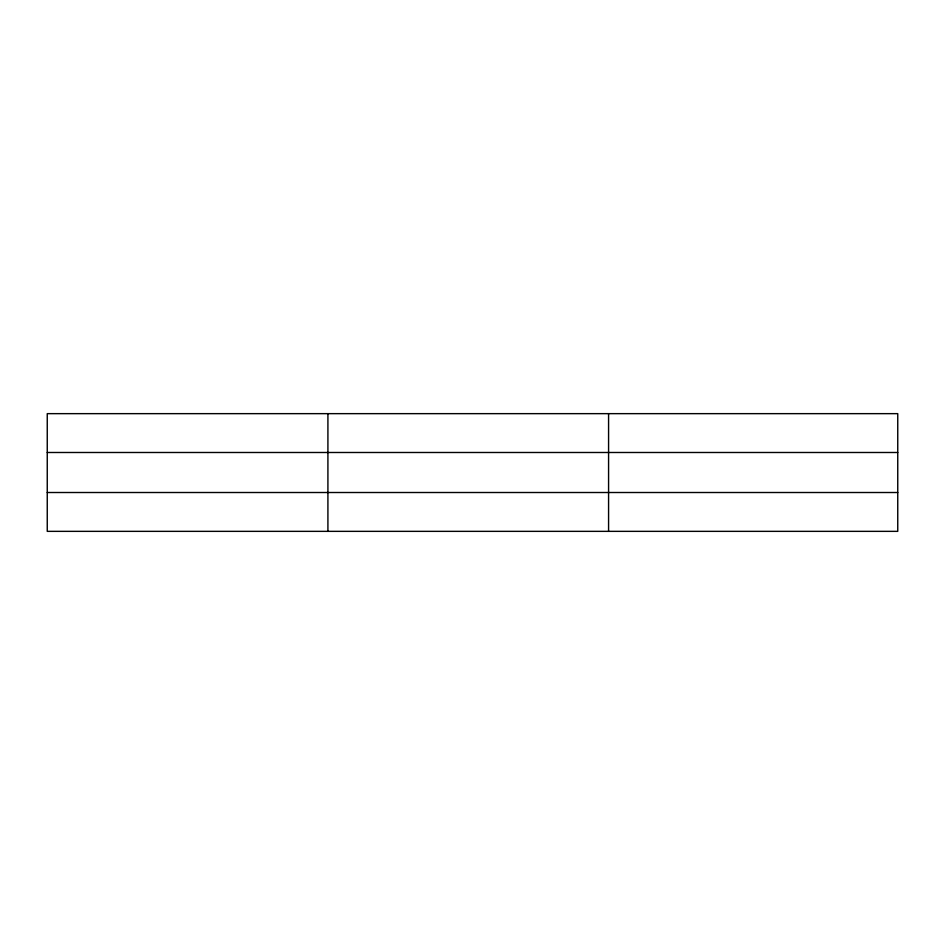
<?xml version="1.0" encoding="UTF-8"?>
<svg xmlns="http://www.w3.org/2000/svg" width="945" height="945" viewBox="0 0 945 945"><rect width="100%" height="100%" fill="white"/><g stroke="black" fill="none" stroke-linecap="round" stroke-linejoin="round"><path stroke-width="1.42" d="M327.915 531.35L327.915 413.65M608.58 531.35L608.58 413.65M897.75 492.51L897.75 531.35L47.25 531.35L47.25 413.65L897.75 413.65L897.75 492.51L47.25 492.51M47.25 452.49L897.75 452.49"/></g></svg>
